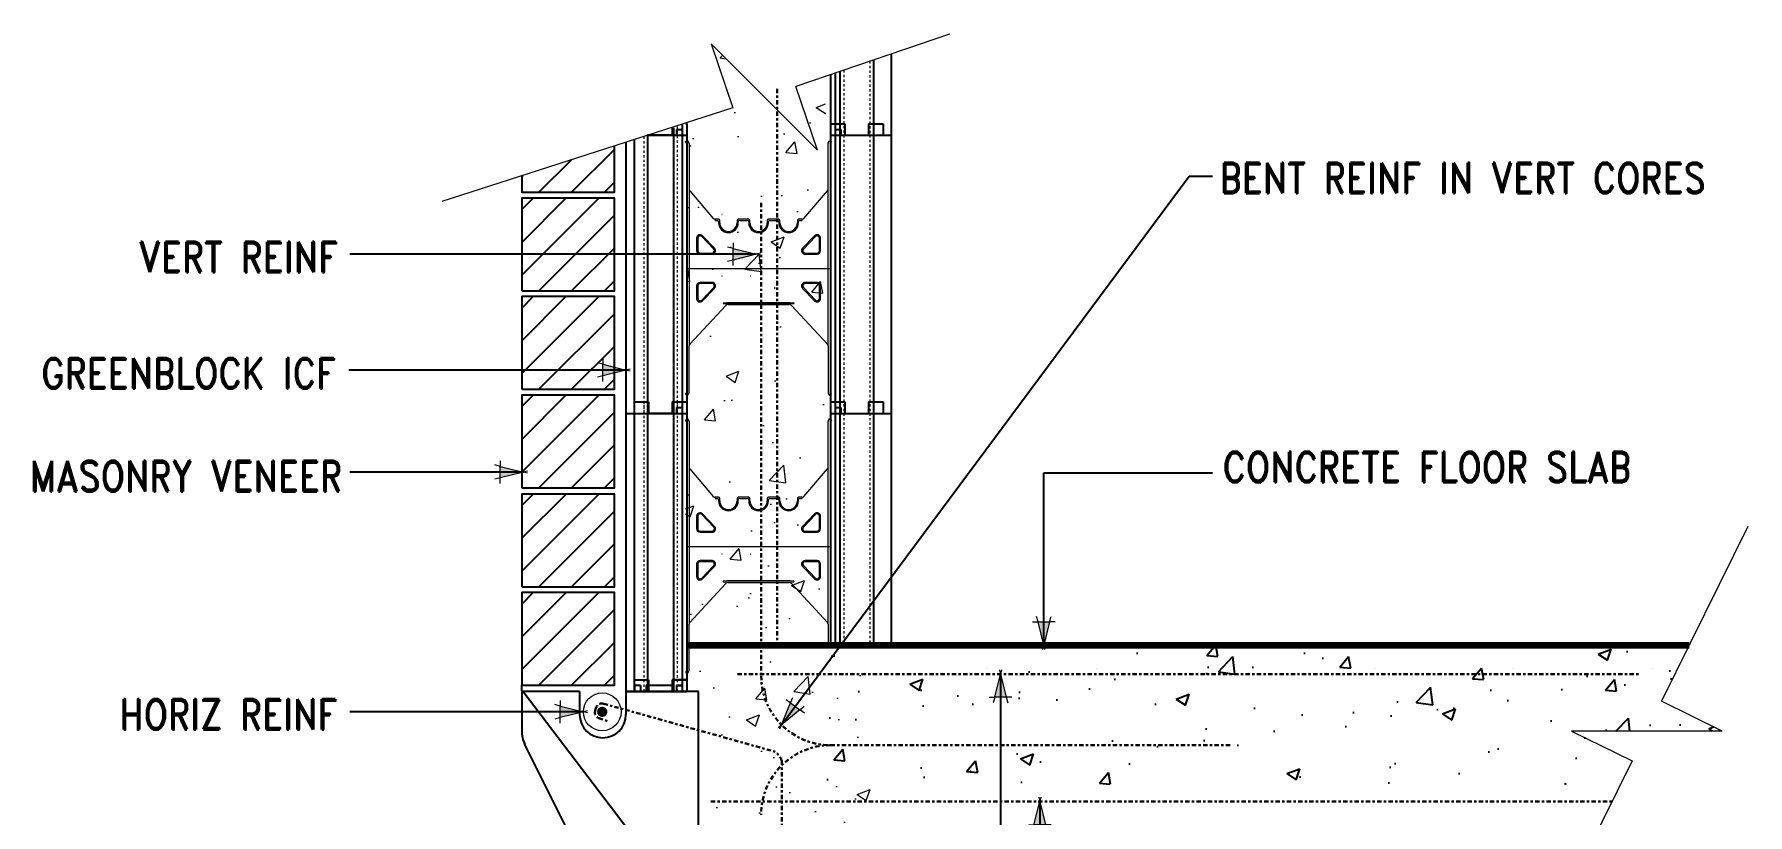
# Model space of a CAD drawing. Header units: inches. Extents: x -55.2 to 19.3, y 127.7 to 215.6.
# Drawn here: x -54.7 to 19.3, y 182 to 215.6 of the extents above; entities that cross this region are included whole.
import ezdxf

# ---------------------------------------------------------------- set-up
doc = ezdxf.new("R2010")
doc.units = ezdxf.units.IN
doc.header["$MEASUREMENT"] = 0
for name, pattern in [('CENTER', [2, 1.25, -0.25, 0.25, -0.25]), ('DASHED2', [0.375, 0.25, -0.125]), ('HIDDEN', [0.375, 0.25, -0.125])]:
    doc.linetypes.add(name, pattern=pattern)
for name, color, linetype, lineweight in [('A2 Hatch', 8, 'Continuous', 9), ('A4 medium', 7, 'Continuous', 35), ('DETAILS', 7, 'Continuous', 13), ('DIM', 3, 'Continuous', 13), ('GRADE', 5, 'Continuous', 100), ('REBAR', 2, 'CENTER', 30)]:
    doc.layers.add(name, color=color, linetype=linetype, lineweight=lineweight)
doc.styles.add('ARCTEXT', font='arctext.shx', dxfattribs={"width": 0.85})
doc.styles.add('ROMAND', font='romand.shx', dxfattribs={"width": 0.85})
doc.dimstyles.new('ARCTEXT1-4', dxfattribs={"dimtxt": 4, "dimasz": 2, "dimexe": 2, "dimexo": 2, "dimgap": 2, "dimtad": 1, "dimdec": 4, "dimzin": 3, "dimdsep": 46, "dimlunit": 4, "dimtxsty": 'ARCTEXT', "dimblk": 'ARCHTICK', "dimcen": 2, "dimaunit": 1, "dimadec": 0, "dimazin": 0, "dimtfac": 1, "dimtdec": 4, "dimtmove": 2, "dimatfit": 3, "dimldrblk": 'arrow', "dimfxl": 0, "dimtolj": 1, "dimtzin": 0, "dimarcsym": 0})

# ---------------------------------------------------------------- blocks, each defined once
blk = doc.blocks.new('_ArchTick')
at = {"color": 0, "linetype": 'ByBlock', "const_width": 0.15}
blk.add_lwpolyline([(-0.5, -0.5), (0.5, 0.5)], dxfattribs=at)
blk = doc.blocks.new('arrow')
at = {"layer": 'DIM'}
blk.add_hatch(color=253, dxfattribs=at).paths.add_polyline_path([(-2, 0.5), (-2, -0.5), (0, 0)])
at = {"layer": 'DIM', "lineweight": 9}
for points in [[(-2, 0.98), (-2, 0.5), (-2.47, 0.62)], [(0.37, 0.09), (0, 0)], [(0.37, -0.09), (0, 0)], [(-2, -0.98), (-2, -0.5), (-2.47, -0.62)]]:
    blk.add_lwpolyline(points, dxfattribs=at)
at = {"layer": 'DIM', "lineweight": 15}
blk.add_lwpolyline([(0, 0), (-2, -0.5), (-2, 0.5), (0, 0)], dxfattribs=at)

msp = doc.modelspace()

# ---------------------------------------------------------------- hatches: boundary and pattern name
at = {"ltscale": 0.15}
h = msp.add_hatch(dxfattribs=at)
h.set_pattern_fill('ANSI31', color=256, scale=8, style=0)
h.set_pattern_definition([(45, (-3315.1761, 548.3022), (-0.70710678, 0.70710678), [])])
h.paths.add_polyline_path([(-33.611, 204.563), (-29.611, 204.563), (-29.611, 208.563), (-33.611, 208.563)])
h = msp.add_hatch(dxfattribs=at)
h.set_pattern_fill('ANSI31', color=256, scale=8, style=0)
h.set_pattern_definition([(45, (-3315.1761, 544.0522), (-0.70710678, 0.70710678), [])])
h.paths.add_polyline_path([(-33.611, 200.313), (-29.611, 200.313), (-29.611, 204.313), (-33.611, 204.313)])
h = msp.add_hatch(dxfattribs=at)
h.set_pattern_fill('ANSI31', color=256, scale=8, style=0)
h.set_pattern_definition([(45, (-3315.1761, 539.8022), (-0.70710678, 0.70710678), [])])
h.paths.add_polyline_path([(-33.611, 196.063), (-29.611, 196.063), (-29.611, 200.063), (-33.611, 200.063)])
h = msp.add_hatch(dxfattribs=at)
h.set_pattern_fill('ANSI31', color=256, scale=8, style=0)
h.set_pattern_definition([(45, (-3315.1761, 535.5328), (-0.70710678, 0.70710678), [])])
h.paths.add_polyline_path([(-33.611, 191.794), (-29.611, 191.794), (-29.611, 195.794), (-33.611, 195.794)])
h = msp.add_hatch(dxfattribs=at)
h.set_pattern_fill('ANSI31', color=256, scale=8, style=0)
h.set_pattern_definition([(45, (-3315.1761, 531.2828), (-0.70710678, 0.70710678), [])])
h.paths.add_polyline_path([(-33.611, 187.544), (-29.611, 187.544), (-29.611, 191.544), (-33.611, 191.544)])
h = msp.add_hatch(dxfattribs=at)
h.set_pattern_fill('AR-CONC', color=256, scale=0.8, style=0)
h.set_pattern_definition([(50, (-3790.0275, 881.2024), (5.7380815, -0.502017), [0.6, -6.6]), (355, (-3790.0275, 881.2024), (-1.110011, 6.017537), [0.48, -5.28]), (100.45145, (-3789.5494, 881.1605), (4.628071, 5.51552), [0.5099215, -5.609137]), (46.1842, (-3790.0275, 882.8024), (8.537928, -1.324152), [0.9, -9.9]), (96.63564, (-3789.316, 882.692), (7.477296, 7.792949), [0.764882, -8.413704]), (351.1842, (-3790.0275, 882.802), (7.477296, 7.792949), [0.72, -7.92]), (21, (-3789.2275, 882.4024), (4.7752564, -3.220951), [0.6, -6.6]), (326, (-3789.2275, 882.4024), (1.946523, 5.8012), [0.48, -5.28]), (71.45144, (-3788.8296, 882.134), (6.721779, 2.580249), [0.5099215, -5.609137]), (37.5, (-3790.0275, 881.2024), (0.0972788, 2.6631508), [0, -5.216, 0, -5.36, 0, -5.3]), (7.5, (-3790.0275, 881.2024), (2.1045563, 3.1552937), [0, -3.056, 0, -5.096, 0, -2.02]), (327.5, (-3791.8115, 881.2024), (4.2705795, -0.180439), [0, -2, 0, -6.24, 0, -8.28]), (317.5, (-3792.6115, 881.2024), (4.6654894, 0.80084), [0, -2.6, 0, -4.144, 0, -5.88])])
h.paths.add_polyline_path([(-20.785, 189.274), (16.792, 189.274), (15.597, 186.854), (18.21, 185.564), (11.71, 185.564), (14.324, 184.274), (13.831, 183.274), (-20.785, 183.274)])
at = {"layer": 'A2 Hatch', "ltscale": 0.15}
h = msp.add_hatch(dxfattribs=at)
h.set_pattern_fill('AR-CONC', color=256, scale=0.8, style=0)
h.set_pattern_definition([(50, (-3108.3554, 628.536), (5.7380815, -0.502017), [0.6, -6.6]), (355, (-3108.3554, 628.536), (-1.110011, 6.017537), [0.48, -5.28]), (100.45145, (-3107.877, 628.494), (4.628071, 5.51552), [0.509922, -5.609137]), (46.1842, (-3108.3554, 630.136), (8.537928, -1.324152), [0.9, -9.9]), (96.63564, (-3107.644, 630.026), (7.477296, 7.792949), [0.764882, -8.413704]), (351.1842, (-3108.3554, 630.136), (7.477296, 7.79295), [0.72, -7.92]), (21, (-3107.5554, 629.736), (4.7752564, -3.220951), [0.6, -6.6]), (326, (-3107.5554, 629.736), (1.946523, 5.8012), [0.48, -5.28]), (71.45144, (-3107.1575, 629.4676), (6.721779, 2.580249), [0.509922, -5.609137]), (37.5, (-3108.3554, 628.536), (0.0972788, 2.6631508), [0, -5.216, 0, -5.36, 0, -5.3]), (7.5, (-3108.3554, 628.536), (2.1045563, 3.1552937), [0, -3.056, 0, -5.096, 0, -2.02]), (327.5, (-3110.1394, 628.536), (4.2705795, -0.180439), [0, -2, 0, -6.24, 0, -8.28]), (317.5, (-3110.9394, 628.536), (4.6654894, 0.80084), [0, -2.6, 0, -4.144, 0, -5.88])])
h.paths.add_polyline_path([(-24.5, 212.449), (-26.486, 211.776), (-26.686, 154.76), (-23.816, 155.733), (-24.752, 158.493), (-20.156, 153.897), (-21.092, 156.657), (-18.486, 157.541), (-18.49, 190.123), (-20.49, 190.123), (-20.49, 213.809), (-21.776, 213.373), (-20.84, 210.613), (-25.436, 215.209)])
h = msp.add_hatch(color=256, dxfattribs=at)
edge = h.paths.add_edge_path()
edge.add_arc((-30.135, 186.395), 0.224, 0, 360)

# ---------------------------------------------------------------- linework, layer by layer
at = {"color": 1}
for p, q in [((-17.661, 214.781), (-17.661, 211.274)), ((-20.286, 213.891), (-20.286, 211.274)), ((-20.086, 213.959), (-20.086, 211.274)), ((-19.871, 214.032), (-19.871, 211.274)), ((-18.426, 214.522), (-18.426, 211.274)), ((-27.111, 211.576), (-27.111, 211.276)), ((-27.061, 211.593), (-27.061, 199.274)), ((-26.686, 211.72), (-26.686, 199.274)), ((-26.527, 211.774), (-26.486, 211.774)), ((-26.523, 211.776), (-26.486, 211.776)), ((-26.486, 211.776), (-26.486, 211.276)), ((-20.286, 211.774), (-20.286, 199.274)), ((-20.286, 211.774), (-19.661, 211.774)), ((-20.286, 211.774), (-19.661, 211.774)), ((-20.286, 211.774), (-20.286, 211.274)), ((-19.661, 211.774), (-19.661, 211.274)), ((-19.661, 211.774), (-19.661, 211.274)), ((-18.636, 211.774), (-18.636, 211.274)), ((-18.636, 211.774), (-18.011, 211.774)), ((-18.636, 211.774), (-18.636, 211.274)), ((-18.636, 211.774), (-18.011, 211.774)), ((-18.011, 211.774), (-18.011, 211.274)), ((-18.011, 211.774), (-18.011, 211.274)), ((-29.111, 210.976), (-29.111, 199.274)), ((-28.761, 211.088), (-28.761, 199.274)), ((-27.061, 211.276), (-28.186, 211.276)), ((-28.186, 211.274), (-28.186, 199.274)), ((-28.181, 211.276), (-26.936, 211.276)), ((-28.181, 211.276), (-26.486, 211.276)), ((-28.136, 211.29), (-28.136, 211.276)), ((-26.936, 211.526), (-26.936, 211.276)), ((-26.936, 211.526), (-26.686, 211.526)), ((-26.686, 211.276), (-26.486, 211.276)), ((-26.486, 211.276), (-26.486, 199.274)), ((-20.286, 211.274), (-20.086, 211.274)), ((-20.286, 211.274), (-20.086, 211.274)), ((-20.286, 211.274), (-17.661, 211.274)), ((-20.086, 211.524), (-20.086, 199.274)), ((-20.086, 211.524), (-19.836, 211.524)), ((-20.086, 211.524), (-19.836, 211.524)), ((-19.871, 211.274), (-17.661, 211.274)), ((-19.871, 211.274), (-19.871, 199.274)), ((-19.871, 211.274), (-17.661, 211.274)), ((-19.836, 211.524), (-19.836, 211.274)), ((-19.836, 211.524), (-19.836, 211.274)), ((-18.426, 211.274), (-18.426, 199.274)), ((-17.661, 211.274), (-17.661, 199.274)), ((-28.761, 199.774), (-28.136, 199.774)), ((-28.761, 199.774), (-28.761, 187.274)), ((-28.186, 199.774), (-28.186, 187.274)), ((-28.136, 199.774), (-28.136, 199.274)), ((-27.111, 199.774), (-27.111, 199.274)), ((-27.111, 199.774), (-26.486, 199.774)), ((-27.061, 199.774), (-27.061, 187.274)), ((-26.486, 199.774), (-26.486, 187.274)), ((-26.486, 199.774), (-26.486, 199.274)), ((-20.286, 199.774), (-20.286, 189.274)), ((-20.286, 199.774), (-19.661, 199.774)), ((-20.286, 199.774), (-20.286, 199.274)), ((-19.661, 199.774), (-19.661, 199.274)), ((-18.636, 199.774), (-18.636, 199.274)), ((-18.636, 199.774), (-18.011, 199.774)), ((-18.011, 199.774), (-18.011, 199.274)), ((-29.111, 199.274), (-29.111, 187.274)), ((-29.111, 199.274), (-26.936, 199.274)), ((-29.111, 199.274), (-26.486, 199.274)), ((-27.061, 199.274), (-28.186, 199.274)), ((-26.936, 199.524), (-26.936, 199.274)), ((-26.936, 199.524), (-26.686, 199.524)), ((-26.686, 199.524), (-26.686, 187.274)), ((-26.686, 199.274), (-26.486, 199.274)), ((-20.286, 199.274), (-20.086, 199.274)), ((-20.286, 199.274), (-17.661, 199.274)), ((-20.086, 199.524), (-20.086, 189.274)), ((-20.086, 199.524), (-19.836, 199.524)), ((-19.871, 199.274), (-17.661, 199.274)), ((-19.871, 199.274), (-19.871, 189.274)), ((-19.836, 199.524), (-19.836, 199.274)), ((-18.426, 199.274), (-18.426, 189.274)), ((-17.661, 199.274), (-17.661, 189.274)), ((-20.491, 189.274), (-17.866, 189.274)), ((-33.611, 187.274), (-33.611, 185.596)), ((-31.111, 187.274), (-33.611, 187.274)), ((-33.556, 187.274), (-26.522, 178.046)), ((-31.111, 187.274), (-31.111, 186.274)), ((-29.111, 187.274), (-26.486, 187.274)), ((-25.986, 187.274), (-29.111, 187.274)), ((-29.111, 187.274), (-29.111, 186.274)), ((-29.111, 187.274), (-26.486, 187.274)), ((-29.111, 187.274), (-26.486, 187.274)), ((-29.111, 187.274), (-26.936, 187.274)), ((-29.111, 187.274), (-26.936, 187.274)), ((-29.111, 187.274), (-26.486, 187.274)), ((-29.111, 187.274), (-26.486, 187.274)), ((-29.111, 187.274), (-26.936, 187.274)), ((-29.111, 187.274), (-26.486, 187.274)), ((-29.111, 187.274), (-26.936, 187.274)), ((-28.761, 187.774), (-28.136, 187.774)), ((-28.761, 187.774), (-28.136, 187.774)), ((-28.761, 187.774), (-28.136, 187.774)), ((-28.761, 187.774), (-28.136, 187.774)), ((-28.761, 187.774), (-28.136, 187.774)), ((-28.761, 187.774), (-28.136, 187.774)), ((-28.736, 187.524), (-28.736, 187.274)), ((-28.486, 187.524), (-28.736, 187.524)), ((-28.736, 187.524), (-28.736, 187.274)), ((-28.486, 187.524), (-28.736, 187.524)), ((-28.736, 187.524), (-28.736, 187.274)), ((-28.486, 187.524), (-28.736, 187.524)), ((-28.736, 187.524), (-28.736, 187.274)), ((-28.486, 187.524), (-28.736, 187.524)), ((-28.486, 187.524), (-28.486, 187.274)), ((-28.486, 187.524), (-28.486, 187.274)), ((-28.486, 187.524), (-28.486, 187.274)), ((-28.486, 187.524), (-28.486, 187.274)), ((-27.111, 187.524), (-28.236, 187.524)), ((-28.236, 187.524), (-28.236, 187.274)), ((-27.111, 187.524), (-28.236, 187.524)), ((-28.236, 187.524), (-28.236, 187.274)), ((-27.111, 187.524), (-28.236, 187.524)), ((-28.236, 187.524), (-28.236, 187.274)), ((-27.111, 187.524), (-28.236, 187.524)), ((-28.236, 187.524), (-28.236, 187.274)), ((-27.061, 187.274), (-28.186, 187.274)), ((-27.061, 187.274), (-28.186, 187.274)), ((-27.061, 187.274), (-28.186, 187.274)), ((-27.061, 187.274), (-28.186, 187.274)), ((-27.061, 187.274), (-28.186, 187.274)), ((-27.061, 187.274), (-28.186, 187.274)), ((-28.136, 187.774), (-28.136, 187.274)), ((-28.136, 187.774), (-28.136, 187.274)), ((-28.136, 187.774), (-28.136, 187.274)), ((-28.136, 187.774), (-28.136, 187.274)), ((-28.136, 187.774), (-28.136, 187.274)), ((-28.136, 187.774), (-28.136, 187.274)), ((-27.111, 187.774), (-27.111, 187.274)), ((-26.486, 187.774), (-27.111, 187.774)), ((-27.111, 187.774), (-27.111, 187.274)), ((-27.111, 187.774), (-26.486, 187.774)), ((-27.111, 187.774), (-27.111, 187.274)), ((-27.111, 187.774), (-26.486, 187.774)), ((-27.111, 187.774), (-27.111, 187.274)), ((-27.111, 187.774), (-26.486, 187.774)), ((-27.111, 187.774), (-27.111, 187.274)), ((-27.111, 187.774), (-26.486, 187.774)), ((-27.111, 187.774), (-27.111, 187.274)), ((-26.486, 187.774), (-27.111, 187.774)), ((-27.111, 187.774), (-27.111, 187.274)), ((-27.111, 187.774), (-26.486, 187.774)), ((-27.111, 187.774), (-27.111, 187.274)), ((-27.111, 187.774), (-26.486, 187.774)), ((-27.111, 187.774), (-27.111, 187.274)), ((-26.486, 187.774), (-27.111, 187.774)), ((-27.111, 187.774), (-27.111, 187.274)), ((-26.486, 187.774), (-27.111, 187.774)), ((-26.936, 187.524), (-26.936, 187.274)), ((-26.686, 187.524), (-26.936, 187.524)), ((-26.936, 187.524), (-26.936, 187.274)), ((-26.936, 187.524), (-26.686, 187.524)), ((-26.936, 187.524), (-26.936, 187.274)), ((-26.936, 187.524), (-26.686, 187.524)), ((-26.936, 187.524), (-26.936, 187.274)), ((-26.936, 187.524), (-26.686, 187.524)), ((-26.936, 187.524), (-26.936, 187.274)), ((-26.936, 187.524), (-26.686, 187.524)), ((-26.936, 187.524), (-26.936, 187.274)), ((-26.686, 187.524), (-26.936, 187.524)), ((-26.936, 187.524), (-26.936, 187.274)), ((-26.936, 187.524), (-26.686, 187.524)), ((-26.936, 187.524), (-26.936, 187.274)), ((-26.936, 187.524), (-26.686, 187.524)), ((-26.936, 187.524), (-26.936, 187.274)), ((-26.686, 187.524), (-26.936, 187.524)), ((-26.936, 187.524), (-26.936, 187.274)), ((-26.686, 187.524), (-26.936, 187.524)), ((-26.686, 187.524), (-26.686, 187.274)), ((-26.686, 187.524), (-26.686, 187.274)), ((-26.686, 187.524), (-26.686, 187.274)), ((-26.686, 187.524), (-26.686, 187.274)), ((-26.686, 187.274), (-26.486, 187.274)), ((-26.686, 187.274), (-26.486, 187.274)), ((-26.686, 187.274), (-26.486, 187.274)), ((-26.686, 187.274), (-26.486, 187.274)), ((-26.686, 187.274), (-26.486, 187.274)), ((-26.686, 187.274), (-26.486, 187.274)), ((-26.486, 187.774), (-26.486, 187.274)), ((-26.486, 187.774), (-26.486, 187.274)), ((-26.486, 187.774), (-26.486, 187.274)), ((-26.486, 187.774), (-26.486, 187.274)), ((-26.486, 187.774), (-26.486, 187.274)), ((-26.486, 187.774), (-26.486, 187.274)), ((-26.486, 187.774), (-26.486, 187.274)), ((-26.486, 187.774), (-26.486, 187.274)), ((-26.486, 187.774), (-26.486, 187.274)), ((-26.486, 187.774), (-26.486, 187.274)), ((-26.486, 187.774), (-26.486, 187.274)), ((-26.486, 187.774), (-26.486, 187.274)), ((-25.986, 176.335), (-25.986, 187.274)), ((-29.43, 176.909), (-33.479, 184.981))]:
    msp.add_line(p, q, dxfattribs=at)
at = {"color": 1, "linetype": 'HIDDEN', "ltscale": 0.02}
for p, q in [((-27.111, 211.576), (-27.111, 211.276)), ((-26.523, 211.776), (-26.486, 211.776)), ((-20.286, 211.774), (-19.661, 211.774)), ((-19.661, 211.774), (-19.661, 211.274)), ((-18.636, 211.774), (-18.636, 211.274)), ((-18.636, 211.774), (-18.011, 211.774)), ((-18.011, 211.774), (-18.011, 211.274)), ((-28.136, 211.29), (-28.136, 211.276)), ((-20.086, 211.524), (-20.086, 211.274)), ((-20.086, 211.524), (-19.836, 211.524)), ((-19.836, 211.524), (-19.836, 211.274)), ((-28.761, 199.774), (-28.136, 199.774)), ((-28.761, 199.774), (-28.761, 199.274)), ((-28.136, 199.774), (-28.136, 199.274)), ((-27.111, 199.774), (-27.111, 199.274)), ((-27.111, 199.774), (-26.486, 199.774)), ((-20.286, 199.774), (-19.661, 199.774)), ((-19.661, 199.774), (-19.661, 199.274)), ((-18.636, 199.774), (-18.636, 199.274)), ((-18.636, 199.774), (-18.011, 199.774)), ((-18.011, 199.774), (-18.011, 199.274)), ((-20.086, 199.524), (-20.086, 199.274)), ((-20.086, 199.524), (-19.836, 199.524)), ((-19.836, 199.524), (-19.836, 199.274)), ((-28.761, 187.774), (-28.136, 187.774)), ((-28.761, 187.774), (-28.761, 187.274)), ((-28.761, 187.774), (-28.136, 187.774)), ((-28.761, 187.774), (-28.761, 187.274)), ((-28.761, 187.774), (-28.136, 187.774)), ((-28.761, 187.774), (-28.136, 187.774)), ((-28.761, 187.774), (-28.761, 187.274)), ((-28.761, 187.774), (-28.136, 187.774)), ((-28.761, 187.774), (-28.136, 187.774)), ((-28.761, 187.774), (-28.761, 187.274)), ((-28.761, 187.774), (-28.136, 187.774)), ((-28.761, 187.774), (-28.761, 187.274)), ((-28.761, 187.774), (-28.136, 187.774)), ((-28.761, 187.774), (-28.136, 187.774)), ((-28.761, 187.774), (-28.761, 187.274)), ((-28.761, 187.774), (-28.136, 187.774)), ((-28.761, 187.774), (-28.761, 187.274)), ((-28.761, 187.774), (-28.136, 187.774)), ((-28.761, 187.774), (-28.761, 187.274)), ((-28.136, 187.774), (-28.136, 187.274)), ((-28.136, 187.774), (-28.136, 187.274)), ((-28.136, 187.774), (-28.136, 187.274)), ((-28.136, 187.774), (-28.136, 187.274)), ((-28.136, 187.774), (-28.136, 187.274)), ((-28.136, 187.774), (-28.136, 187.274)), ((-28.136, 187.774), (-28.136, 187.274)), ((-28.136, 187.774), (-28.136, 187.274)), ((-28.136, 187.774), (-28.136, 187.274)), ((-28.136, 187.774), (-28.136, 187.274)), ((-28.136, 187.774), (-28.136, 187.274)), ((-27.111, 187.774), (-27.111, 187.274)), ((-27.111, 187.774), (-26.486, 187.774)), ((-27.111, 187.774), (-27.111, 187.274)), ((-27.111, 187.774), (-26.486, 187.774)), ((-27.111, 187.774), (-27.111, 187.274)), ((-27.111, 187.774), (-26.486, 187.774)), ((-27.111, 187.774), (-27.111, 187.274)), ((-27.111, 187.774), (-26.486, 187.774)), ((-27.111, 187.774), (-27.111, 187.274)), ((-27.111, 187.774), (-26.486, 187.774)), ((-27.111, 187.774), (-27.111, 187.274)), ((-27.111, 187.774), (-26.486, 187.774)), ((-27.111, 187.774), (-27.111, 187.274)), ((-27.111, 187.774), (-26.486, 187.774)), ((-27.111, 187.774), (-27.111, 187.274)), ((-27.111, 187.774), (-26.486, 187.774)), ((-27.111, 187.774), (-27.111, 187.274)), ((-27.111, 187.774), (-26.486, 187.774)), ((-27.111, 187.774), (-27.111, 187.274)), ((-27.111, 187.774), (-26.486, 187.774)), ((-27.111, 187.774), (-27.111, 187.274)), ((-27.111, 187.774), (-26.486, 187.774))]:
    msp.add_line(p, q, dxfattribs=at)
at = {"ltscale": 0.15}
for p, q in [((-28.136, 211.276), (-27.111, 211.276)), ((-32.872, 208.813), (-31.469, 210.216)), ((-31.457, 208.813), (-29.611, 210.659)), ((-33.611, 209.488), (-33.556, 209.543)), ((-30.043, 208.813), (-29.611, 209.245)), ((-28.136, 199.274), (-27.111, 199.274)), ((-33.611, 187.294), (-33.611, 187.544)), ((-28.136, 187.274), (-27.111, 187.274)), ((-28.136, 187.274), (-27.111, 187.274)), ((-28.136, 187.274), (-27.111, 187.274)), ((-28.136, 187.274), (-27.111, 187.274)), ((-28.136, 187.274), (-27.111, 187.274)), ((-28.136, 187.274), (-27.111, 187.274))]:
    msp.add_line(p, q, dxfattribs=at)
msp.add_lwpolyline([(-33.611, 209.525), (-33.611, 208.813), (-29.611, 208.813), (-29.611, 210.815)], dxfattribs=at)
for points in [[(-33.611, 204.563), (-29.611, 204.563), (-29.611, 208.563), (-33.611, 208.563)], [(-33.611, 200.313), (-29.611, 200.313), (-29.611, 204.313), (-33.611, 204.313)], [(-33.611, 196.063), (-29.611, 196.063), (-29.611, 200.063), (-33.611, 200.063)], [(-33.611, 191.794), (-29.611, 191.794), (-29.611, 195.794), (-33.611, 195.794)], [(-33.611, 187.544), (-29.611, 187.544), (-29.611, 191.544), (-33.611, 191.544)]]:
    msp.add_lwpolyline(points, close=True, dxfattribs=at)
at = {"color": 1}
for centre, radius, end in [((-30.111, 186.274), 1, 0), ((-32.111, 185.596), 1.5, 204.22775)]:
    msp.add_arc(centre, radius, 180, end, dxfattribs=at)
at = {"layer": 'A2 Hatch', "linetype": 'DASHED2', "ltscale": 0.15}
for p, q in [((-19.711, 214.086), (-19.711, 211.274)), ((-18.586, 214.467), (-18.586, 211.274)), ((-26.901, 211.647), (-26.901, 199.274)), ((-28.346, 211.222), (-28.346, 199.274)), ((-19.711, 211.274), (-19.711, 199.274)), ((-18.586, 211.274), (-18.586, 199.274)), ((-28.346, 199.774), (-28.346, 187.274)), ((-26.901, 199.774), (-26.901, 187.274)), ((-19.711, 199.274), (-19.711, 189.274)), ((-18.586, 199.274), (-18.586, 189.274))]:
    msp.add_line(p, q, dxfattribs=at)
at = {"layer": 'A2 Hatch', "ltscale": 0.15}
msp.add_circle((-30.135, 186.395), 0.816, dxfattribs=at)
at = {"layer": 'A4 medium', "ltscale": 0.15}
for p, q in [((-13.535, 188.274), (-13.535, 188.274)), ((-8.785, 188.274), (-8.785, 188.274)), ((3.215, 188.274), (3.215, 188.274)), ((9.215, 188.274), (9.215, 188.274)), ((15.215, 188.274), (15.215, 188.274))]:
    msp.add_line(p, q, dxfattribs=at)
at = {"layer": 'DETAILS', "color": 6, "lineweight": 20}
for p, q in [((-26.539, 211.002), (-26.452, 211.052)), ((-26.493, 210.923), (-26.539, 211.002)), ((-26.486, 210.862), (-26.486, 210.898)), ((-26.486, 210.862), (-26.486, 200.202)), ((-26.452, 211.052), (-26.393, 210.95)), ((-26.386, 210.925), (-26.386, 208.946)), ((-20.386, 208.945), (-20.386, 210.924)), ((-20.38, 210.949), (-20.32, 211.051)), ((-20.32, 211.051), (-20.234, 211.001)), ((-20.286, 210.899), (-20.286, 200.202)), ((-20.286, 210.897), (-20.286, 210.861)), ((-20.234, 211.001), (-20.28, 210.922)), ((-26.386, 208.945), (-26.386, 202.183)), ((-26.358, 208.875), (-25.341, 207.685)), ((-21.432, 207.685), (-20.414, 208.875)), ((-20.386, 202.183), (-20.386, 208.945)), ((-25.269, 207.654), (-25.261, 207.654)), ((-25.111, 207.654), (-25.269, 207.654)), ((-25.261, 207.654), (-25.261, 207.604)), ((-25.261, 207.604), (-25.161, 207.604)), ((-25.111, 207.554), (-25.111, 207.499)), ((-25.061, 207.499), (-25.061, 207.604)), ((-24.311, 207.604), (-24.311, 207.499)), ((-23.811, 207.654), (-24.261, 207.654)), ((-24.261, 207.499), (-24.261, 207.554)), ((-24.211, 207.604), (-23.861, 207.604)), ((-23.811, 207.554), (-23.811, 207.499)), ((-23.761, 207.499), (-23.761, 207.604)), ((-23.011, 207.604), (-23.011, 207.499)), ((-22.511, 207.654), (-22.961, 207.654)), ((-22.961, 207.499), (-22.961, 207.554)), ((-22.911, 207.604), (-22.561, 207.604)), ((-22.511, 207.554), (-22.511, 207.499)), ((-22.461, 207.499), (-22.461, 207.604)), ((-21.711, 207.604), (-21.711, 207.499)), ((-21.504, 207.654), (-21.661, 207.654)), ((-21.661, 207.499), (-21.661, 207.554)), ((-21.611, 207.604), (-21.511, 207.604)), ((-21.511, 207.604), (-21.511, 207.654)), ((-21.511, 207.654), (-21.504, 207.654)), ((-26.061, 206.835), (-26.061, 206.294)), ((-26.011, 206.835), (-26.011, 206.294)), ((-25.32, 206.364), (-25.839, 206.905)), ((-25.284, 206.398), (-25.803, 206.939)), ((-20.969, 206.939), (-21.489, 206.398)), ((-20.933, 206.905), (-21.453, 206.364)), ((-20.761, 206.294), (-20.761, 206.835)), ((-20.711, 206.294), (-20.711, 206.835)), ((-25.911, 206.194), (-25.392, 206.194)), ((-25.911, 206.144), (-25.392, 206.144)), ((-21.381, 206.194), (-20.861, 206.194)), ((-21.381, 206.144), (-20.861, 206.144)), ((-26.486, 205.524), (-20.286, 205.524)), ((-25.392, 204.924), (-25.911, 204.924)), ((-20.861, 204.924), (-21.381, 204.924)), ((-26.061, 204.774), (-26.061, 204.233)), ((-26.011, 204.774), (-26.011, 204.233)), ((-25.392, 204.874), (-25.911, 204.874)), ((-25.839, 204.164), (-25.32, 204.705)), ((-25.803, 204.129), (-25.284, 204.67)), ((-21.489, 204.67), (-20.969, 204.129)), ((-21.453, 204.705), (-20.933, 204.164)), ((-20.861, 204.874), (-21.381, 204.874)), ((-20.761, 204.233), (-20.761, 204.774)), ((-20.711, 204.233), (-20.711, 204.774)), ((-26.357, 202.254), (-24.805, 203.93)), ((-24.756, 204.044), (-24.913, 204.029)), ((-24.913, 204.009), (-24.756, 203.994)), ((-23.386, 204.044), (-24.756, 204.044)), ((-24.756, 203.994), (-23.386, 203.994)), ((-24.699, 203.974), (-23.386, 203.974)), ((-22.016, 204.044), (-23.386, 204.044)), ((-23.386, 203.994), (-22.016, 203.994)), ((-23.386, 203.974), (-22.073, 203.974)), ((-21.86, 204.029), (-22.016, 204.044)), ((-22.016, 203.994), (-21.86, 204.009)), ((-21.967, 203.93), (-20.416, 202.254)), ((-26.386, 200.175), (-26.386, 202.183)), ((-20.386, 202.183), (-20.386, 200.175)), ((-26.493, 200.177), (-26.539, 200.097)), ((-26.539, 200.097), (-26.452, 200.047)), ((-26.486, 200.238), (-26.486, 200.202)), ((-26.452, 200.047), (-26.393, 200.15)), ((-20.38, 200.15), (-20.32, 200.047)), ((-20.32, 200.047), (-20.234, 200.097)), ((-20.286, 200.202), (-20.286, 200.238)), ((-20.234, 200.097), (-20.28, 200.177)), ((-26.539, 199.001), (-26.452, 199.051)), ((-26.493, 198.922), (-26.539, 199.001)), ((-26.452, 199.051), (-26.393, 198.949)), ((-20.38, 198.949), (-20.32, 199.051)), ((-20.32, 199.051), (-20.234, 199.001)), ((-20.234, 199.001), (-20.28, 198.922)), ((-26.486, 198.899), (-26.486, 188.202)), ((-26.486, 198.861), (-26.486, 198.897)), ((-26.386, 198.924), (-26.386, 196.945)), ((-20.386, 196.945), (-20.386, 198.924)), ((-20.286, 198.899), (-20.286, 189.274)), ((-20.286, 198.897), (-20.286, 198.861)), ((-26.386, 196.945), (-26.386, 190.183)), ((-26.358, 196.875), (-25.341, 195.685)), ((-21.432, 195.685), (-20.414, 196.875)), ((-20.386, 190.183), (-20.386, 196.945)), ((-25.269, 195.654), (-25.261, 195.654)), ((-25.111, 195.654), (-25.269, 195.654)), ((-25.261, 195.654), (-25.261, 195.604)), ((-25.261, 195.604), (-25.161, 195.604)), ((-25.111, 195.554), (-25.111, 195.499)), ((-25.061, 195.499), (-25.061, 195.604)), ((-24.311, 195.604), (-24.311, 195.499)), ((-23.811, 195.654), (-24.261, 195.654)), ((-24.261, 195.499), (-24.261, 195.554)), ((-24.211, 195.604), (-23.861, 195.604)), ((-23.811, 195.554), (-23.811, 195.499)), ((-23.761, 195.499), (-23.761, 195.604)), ((-23.011, 195.604), (-23.011, 195.499)), ((-22.511, 195.654), (-22.961, 195.654)), ((-22.961, 195.499), (-22.961, 195.554)), ((-22.911, 195.604), (-22.561, 195.604)), ((-22.511, 195.554), (-22.511, 195.499)), ((-22.461, 195.499), (-22.461, 195.604)), ((-21.711, 195.604), (-21.711, 195.499)), ((-21.504, 195.654), (-21.661, 195.654)), ((-21.661, 195.499), (-21.661, 195.554)), ((-21.611, 195.604), (-21.511, 195.604)), ((-21.511, 195.604), (-21.511, 195.654)), ((-21.511, 195.654), (-21.504, 195.654)), ((-26.061, 194.835), (-26.061, 194.294)), ((-26.011, 194.835), (-26.011, 194.294)), ((-25.32, 194.364), (-25.839, 194.905)), ((-25.284, 194.398), (-25.803, 194.939)), ((-20.969, 194.939), (-21.489, 194.398)), ((-20.933, 194.905), (-21.453, 194.364)), ((-20.761, 194.294), (-20.761, 194.835)), ((-20.711, 194.294), (-20.711, 194.835)), ((-25.911, 194.194), (-25.392, 194.194)), ((-25.911, 194.144), (-25.392, 194.144)), ((-21.381, 194.194), (-20.861, 194.194)), ((-21.381, 194.144), (-20.861, 194.144)), ((-26.486, 193.524), (-20.286, 193.524)), ((-26.061, 192.774), (-26.061, 192.233)), ((-26.011, 192.774), (-26.011, 192.233)), ((-25.392, 192.924), (-25.911, 192.924)), ((-25.392, 192.874), (-25.911, 192.874)), ((-25.839, 192.164), (-25.32, 192.705)), ((-25.803, 192.129), (-25.284, 192.67)), ((-21.489, 192.67), (-20.969, 192.129)), ((-21.453, 192.705), (-20.933, 192.164)), ((-20.861, 192.924), (-21.381, 192.924)), ((-20.861, 192.874), (-21.381, 192.874)), ((-20.761, 192.233), (-20.761, 192.774)), ((-20.711, 192.233), (-20.711, 192.774)), ((-26.357, 190.254), (-24.805, 191.93)), ((-24.756, 192.044), (-24.913, 192.029)), ((-24.913, 192.009), (-24.756, 191.994)), ((-23.386, 192.044), (-24.756, 192.044)), ((-24.756, 191.994), (-23.386, 191.994)), ((-24.699, 191.974), (-23.386, 191.974)), ((-22.016, 192.044), (-23.386, 192.044)), ((-23.386, 191.994), (-22.016, 191.994)), ((-23.386, 191.974), (-22.073, 191.974)), ((-21.86, 192.029), (-22.016, 192.044)), ((-22.016, 191.994), (-21.86, 192.009)), ((-21.967, 191.93), (-20.416, 190.254)), ((-26.386, 188.175), (-26.386, 190.183)), ((-20.386, 190.183), (-20.386, 189.274)), ((-26.493, 188.177), (-26.539, 188.097)), ((-26.539, 188.097), (-26.452, 188.047)), ((-26.486, 188.238), (-26.486, 188.202)), ((-26.452, 188.047), (-26.393, 188.15))]:
    msp.add_line(p, q, dxfattribs=at)
for points in [[(-24.952, 207.849), (-24.965, 207.849)], [(-24.952, 205.199), (-24.965, 205.199)], [(-24.952, 205.199), (-24.965, 205.199)], [(-23.75, 205.199), (-23.736, 205.199)], [(-24.952, 193.199), (-24.965, 193.199)], [(-23.75, 193.199), (-23.736, 193.199)]]:
    msp.add_lwpolyline(points, close=True, dxfattribs=at)
for centre, radius, start, end in [((-26.536, 210.898), 0.05, 0, 30), ((-26.436, 210.925), 0.05, 0, 30), ((-20.336, 210.924), 0.05, 150, 180), ((-20.236, 210.897), 0.05, 150, 180), ((-26.286, 208.946), 0.1, 180, 223.83086), ((-26.286, 208.945), 0.1, 180, 223.83086), ((-20.486, 208.945), 0.1, 316.16914, 360), ((-25.269, 207.754), 0.1, 223.83086, 270), ((-25.161, 207.554), 0.05, 360, 90), ((-25.111, 207.604), 0.05, 0, 90), ((-24.686, 207.499), 0.425, 180, 360), ((-24.686, 207.499), 0.375, 180, 0), ((-24.261, 207.604), 0.05, 90, 180), ((-24.211, 207.554), 0.05, 90, 180), ((-23.861, 207.554), 0.05, 360, 90), ((-23.811, 207.604), 0.05, 0, 90), ((-23.386, 207.499), 0.425, 180, 270), ((-23.386, 207.499), 0.375, 180, 270), ((-23.386, 207.499), 0.425, 270, 0), ((-23.386, 207.499), 0.375, 270, 0), ((-22.961, 207.604), 0.05, 90, 180), ((-22.911, 207.554), 0.05, 90, 180), ((-22.561, 207.554), 0.05, 0, 90), ((-22.511, 207.604), 0.05, 0, 90), ((-22.086, 207.499), 0.425, 180, 0), ((-22.086, 207.499), 0.375, 180, 0), ((-21.661, 207.604), 0.05, 90, 180), ((-21.611, 207.554), 0.05, 90, 180), ((-21.504, 207.754), 0.1, 270, 316.16914), ((-25.911, 206.835), 0.15, 43.83086, 180), ((-25.911, 206.835), 0.1, 43.83086, 180), ((-25.392, 206.294), 0.15, 270, 43.83086), ((-21.381, 206.294), 0.15, 136.16914, 270), ((-20.861, 206.835), 0.15, 0, 136.16914), ((-20.861, 206.835), 0.1, 0, 136.16914), ((-25.911, 206.294), 0.15, 180, 270), ((-25.911, 206.294), 0.1, 180, 270), ((-25.392, 206.294), 0.1, 270, 43.83086), ((-21.381, 206.294), 0.1, 136.16914, 270), ((-20.861, 206.294), 0.15, 270, 0), ((-20.861, 206.294), 0.1, 270, 360), ((-25.911, 204.774), 0.15, 90, 180), ((-25.392, 204.774), 0.15, 316.16914, 90), ((-21.381, 204.774), 0.15, 90, 223.83086), ((-20.861, 204.774), 0.15, 360, 90), ((-25.911, 204.233), 0.15, 180, 316.16914), ((-25.911, 204.774), 0.1, 90, 180), ((-25.911, 204.233), 0.1, 180, 316.16914), ((-25.392, 204.774), 0.1, 316.16914, 90), ((-21.381, 204.774), 0.1, 90, 223.83086), ((-20.861, 204.233), 0.15, 223.83086, 360), ((-20.861, 204.233), 0.1, 223.83086, 0), ((-20.861, 204.774), 0.1, 0, 90), ((-24.911, 204.019), 0.01, 97.40989, 262.59011), ((-24.699, 203.824), 0.15, 90, 135), ((-22.073, 203.824), 0.15, 45, 90), ((-21.861, 204.019), 0.01, 277.40989, 82.59011), ((-26.286, 202.183), 0.1, 135, 180), ((-20.486, 202.183), 0.1, 360, 45), ((-26.536, 200.202), 0.05, 330, 360), ((-26.436, 200.175), 0.05, 330, 360), ((-20.336, 200.175), 0.05, 180, 210), ((-20.236, 200.202), 0.05, 180, 210), ((-26.536, 198.897), 0.05, 0, 30), ((-26.436, 198.924), 0.05, 0, 30), ((-20.336, 198.924), 0.05, 150, 180), ((-20.236, 198.897), 0.05, 150, 180), ((-26.286, 196.945), 0.1, 180, 223.83086), ((-20.486, 196.945), 0.1, 316.16914, 360), ((-25.269, 195.754), 0.1, 223.83086, 270), ((-25.161, 195.554), 0.05, 360, 90), ((-25.111, 195.604), 0.05, 0, 90), ((-24.686, 195.499), 0.425, 180, 360), ((-24.686, 195.499), 0.375, 180, 0), ((-24.261, 195.604), 0.05, 90, 180), ((-24.211, 195.554), 0.05, 90, 180), ((-23.861, 195.554), 0.05, 360, 90), ((-23.811, 195.604), 0.05, 0, 90), ((-23.386, 195.499), 0.425, 180, 270), ((-23.386, 195.499), 0.375, 180, 270), ((-23.386, 195.499), 0.425, 270, 0), ((-23.386, 195.499), 0.375, 270, 0), ((-22.961, 195.604), 0.05, 90, 180), ((-22.911, 195.554), 0.05, 90, 180), ((-22.561, 195.554), 0.05, 0, 90), ((-22.511, 195.604), 0.05, 0, 90), ((-22.086, 195.499), 0.425, 180, 0), ((-22.086, 195.499), 0.375, 180, 0), ((-21.661, 195.604), 0.05, 90, 180), ((-21.611, 195.554), 0.05, 90, 180), ((-21.504, 195.754), 0.1, 270, 316.16914), ((-25.911, 194.835), 0.15, 43.83086, 180), ((-25.911, 194.835), 0.1, 43.83086, 180), ((-20.861, 194.835), 0.15, 0, 136.16914), ((-20.861, 194.835), 0.1, 0, 136.16914), ((-25.911, 194.294), 0.15, 180, 270), ((-25.911, 194.294), 0.1, 180, 270), ((-25.392, 194.294), 0.15, 270, 43.83086), ((-25.392, 194.294), 0.1, 270, 43.83086), ((-21.381, 194.294), 0.15, 136.16914, 270), ((-21.381, 194.294), 0.1, 136.16914, 270), ((-20.861, 194.294), 0.15, 270, 0), ((-20.861, 194.294), 0.1, 270, 360), ((-25.911, 192.774), 0.15, 90, 180), ((-25.911, 192.774), 0.1, 90, 180), ((-25.392, 192.774), 0.15, 316.16914, 90), ((-25.392, 192.774), 0.1, 316.16914, 90), ((-21.381, 192.774), 0.15, 90, 223.83086), ((-21.381, 192.774), 0.1, 90, 223.83086), ((-20.861, 192.774), 0.15, 360, 90), ((-20.861, 192.774), 0.1, 0, 90), ((-25.911, 192.233), 0.15, 180, 316.16914), ((-25.911, 192.233), 0.1, 180, 316.16914), ((-24.911, 192.019), 0.01, 97.40989, 262.59011), ((-24.699, 191.824), 0.15, 90, 135), ((-22.073, 191.824), 0.15, 45, 90), ((-21.861, 192.019), 0.01, 277.40989, 82.59011), ((-20.861, 192.233), 0.15, 223.83086, 360), ((-20.861, 192.233), 0.1, 223.83086, 0), ((-26.286, 190.183), 0.1, 135, 180), ((-20.486, 190.183), 0.1, 360, 45), ((-26.536, 188.202), 0.05, 330, 360), ((-26.436, 188.175), 0.05, 330, 360)]:
    msp.add_arc(centre, radius, start, end, dxfattribs=at)
at = {"layer": 'DIM'}
for p, q in [((-15.149, 215.633), (-21.776, 213.386)), ((-25.436, 215.222), (-24.5, 212.462)), ((-20.84, 210.626), (-25.436, 215.222)), ((-20.84, 210.626), (-21.776, 213.386)), ((-24.5, 212.462), (-37.065, 208.413)), ((19.319, 194.396), (15.597, 186.854)), ((18.21, 185.564), (15.597, 186.854)), ((18.21, 185.564), (11.71, 185.564)), ((11.71, 185.564), (14.324, 184.274)), ((14.324, 184.274), (10.93, 177.396))]:
    msp.add_line(p, q, dxfattribs=at)
at = {"layer": 'GRADE', "ltscale": 0.15}
msp.add_line((-26.486, 189.274), (16.792, 189.274), dxfattribs=at)
at = {"layer": 'REBAR', "ltscale": 0.15}
for p, q in [((-22.584, 213.274), (-22.584, 189.274)), ((-23.275, 208.355), (-23.275, 187.955)), ((-24.301, 188.024), (14.606, 188.024)), ((-30.437, 186.448), (-30.392, 186.594)), ((-30.077, 186.746), (-22.67, 184.674)), ((-30.286, 186.128), (-29.918, 185.996)), ((-20.275, 184.955), (-2.996, 184.955)), ((-22.38, 184.282), (-22.38, 177.527)), ((-25.446, 182.524), (13.46, 182.524))]:
    msp.add_line(p, q, dxfattribs=at)
for centre, radius, start, end in [((-20.275, 187.955), 3, 180, 270), ((-30.201, 186.364), 0.25, 160.16936, 250.25234), ((-30.156, 186.509), 0.25, 71.44559, 160.16936), ((-20.275, 181.955), 3, 90, 180), ((-23.263, 183.931), 0.951, 21.64076, 51.38484)]:
    msp.add_arc(centre, radius, start, end, dxfattribs=at)

# ---------------------------------------------------------------- texts
at = {"layer": 'DIM', "color": 3, "char_height": 1.3125, "width": 22.68955, "style": 'ROMAND'}
for s, insert, attachment_point in [('BENT REINF IN VERT CORES', (-3.479, 210.09), 1), ('VERT REINF ', (-41.539, 206.676), 3), ('GREENBLOCK ICF', (-41.634, 201.661), 3), ('CONCRETE FLOOR SLAB', (-3.35, 197.617), 1), ('MASONRY VENEER ', (-41.364, 197.22), 3), ('HORIZ REINF ', (-41.565, 186.94), 3)]:
    msp.add_mtext(s, dxfattribs=dict(at, insert=insert, attachment_point=attachment_point))

# ---------------------------------------------------------------- leaders
at = {"layer": 'DIM'}
for points in [[(-22.397, 185.833), (-4.79, 209.513), (-3.79, 209.513)], [(-23.488, 206.14), (-35.328, 206.141), (-41.031, 206.141)], [(-29.111, 201.142), (-36.131, 201.143), (-41.079, 201.143)], [(-33.541, 196.738), (-37.915, 196.738), (-41.031, 196.738)], [(-11.071, 189.274), (-11.069, 196.708), (-3.79, 196.708)], [(-12.941, 188.024), (-12.945, 170.524), (-3.79, 170.524)], [(-30.951, 186.395), (-36.205, 186.395), (-41.031, 186.396)], [(-11.246, 182.524), (-11.25, 170.524), (-3.79, 170.524)]]:
    msp.add_leader(points, dimstyle='ARCTEXT1-4', override={"dimasz": 0.5, "dimtad": 0}, dxfattribs=at)

doc.saveas('drawing.dxf')
